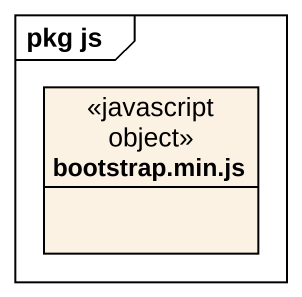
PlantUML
@startuml
mainframe pkg js
hide circle
hide empty members
class "bootstrap.min.js" as bootstrap_min_js <<javascript object>>
@enduml
